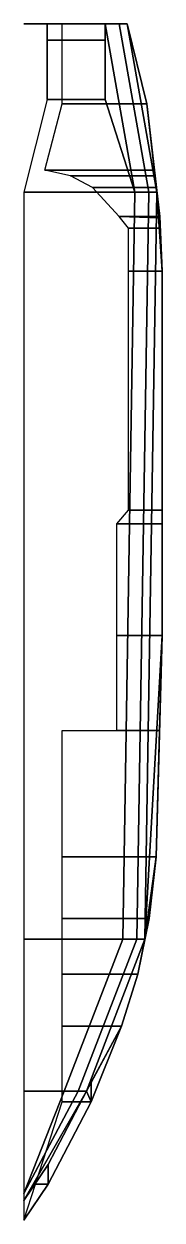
# Model space of a CAD drawing. Extents: x 0 to 1.2, y -5.2 to 5.1.
import ezdxf

# ---------------------------------------------------------------- set-up
doc = ezdxf.new("R2010")
doc.units = 0
doc.layers.add('H2', color=2, linetype='CONTINUOUS')

msp = doc.modelspace()

# ---------------------------------------------------------------- linework, layer by layer
at = {"layer": 'H2'}
for points in [[(0, 5.13, 0.36), (0.89, 5.13, 0.36), (0.89, 5.13, 0.36), (0.33, 5.13, 0.44)], [(0.2, 5.13, -0.03), (0.2, 4.99, -0.03), (0.7, 4.99, -0.03), (0.7, 5.13, -0.03)], [(0.2, 5.13, -0.32), (0.2, 4.99, -0.325), (0.2, 4.99, -0.03), (0.2, 5.13, -0.03)], [(0.89, 5.13), (0.2, 5.13, -0.03), (0.7, 5.13, -0.03), (0.89, 5.13)], [(0.89, 5.13, 0.36), (1.06, 4.44, 0.36), (0.33, 4.44, 0.44), (0.33, 5.13, 0.44)], [(0.7, 5.13, -0.32), (0.956, 3.68, -0.37), (1.076, 3.68, -0.31), (0.82, 5.13, -0.26)], [(0.7, 5.13, -0.32), (0.7, 4.48, -0.342), (0.956, 3.68, -0.37), (0.7, 5.13, -0.32)], [(0.7, 5.13, -0.03), (0.7, 4.99, -0.03), (0.7, 4.99, -0.325), (0.7, 5.13, -0.32)], [(0.89, 5.13), (0.7, 5.13, -0.03), (0.7, 5.13, -0.32), (0.89, 5.13, -0.13)], [(0.89, 5.13, -0.13), (0.7, 5.13, -0.32), (0.82, 5.13, -0.26)], [(0.82, 5.13, -0.26), (1.076, 3.68, -0.31), (1.146, 3.68, -0.18), (0.89, 5.13, -0.13)], [(0.89, 5.13), (1.06, 4.44), (1.06, 4.44, 0.36), (0.89, 5.13, 0.36)], [(0.89, 5.13, -0.13), (0.89, 5.13, -0.13), (1.146, 3.68, -0.18), (1.06, 4.44)], [(0.89, 5.13, -0.13), (0.89, 5.13, -0.13), (1.06, 4.44), (0.89, 5.13)], [(0.2, 4.99, -0.03), (0.2, 4.48, -0.342), (0.7, 4.48, -0.342), (0.7, 4.99, -0.03)], [(0.2, 4.99, -0.325), (0.2, 4.48, -0.342), (0.2, 4.48, -0.342), (0.2, 4.99, -0.03)], [(0.7, 4.99, -0.03), (0.7, 4.48, -0.342), (0.7, 4.48, -0.342), (0.7, 4.99, -0.325)], [(0.2, 4.48, -0.342), (0, 3.68, -0.37), (0.956, 3.68, -0.37), (0.7, 4.48, -0.342)], [(1.06, 4.44, 0.36), (1.125, 3.87, 0.36), (0.18, 3.87, 0.44), (0.33, 4.44, 0.44)], [(1.06, 4.44), (1.146, 3.68), (1.125, 3.87, 0.36), (1.06, 4.44, 0.36)], [(1.06, 4.44), (1.06, 4.44), (1.146, 3.68, -0.18), (1.146, 3.68)], [(1.125, 3.87, 0.36), (1.13, 3.82, 0.36), (0.4, 3.82, 0.433), (0.18, 3.87, 0.44)], [(1.13, 3.82, 0.36), (1.142, 3.72, 0.36), (0.59, 3.72, 0.414), (0.4, 3.82, 0.433)], [(1.146, 3.68), (1.146, 3.68), (1.13, 3.82, 0.36), (1.125, 3.87, 0.36)], [(1.146, 3.68), (1.146, 3.68), (1.142, 3.72, 0.36), (1.13, 3.82, 0.36)], [(1.142, 3.72, 0.36), (1.17, 3.47, 0.36), (0.82, 3.47, 0.393), (0.59, 3.72, 0.414)], [(1.146, 3.68), (1.146, 3.68), (1.17, 3.47, 0.36), (1.142, 3.72, 0.36)], [(0, 3.68, -0.37), (0, -2.76, -0.37), (0.853, -2.76, -0.37), (0.956, 3.68, -0.37)], [(0.956, 3.68, -0.37), (0.853, -2.76, -0.37), (0.973, -2.76, -0.31), (1.076, 3.68, -0.31)], [(1.076, 3.68, -0.31), (0.973, -2.76, -0.31), (1.042, -2.76, -0.18), (1.146, 3.68, -0.18)], [(1.146, 3.68, -0.18), (1.042, -2.76, -0.18), (1.19, -0.14), (1.19, 3)], [(1.146, 3.68), (1.146, 3.68), (1.17, 3.46, 0.36), (1.17, 3.47, 0.36)], [(1.146, 3.68), (1.17, 3.47), (1.174, 3.37, 0.36), (1.17, 3.46, 0.36)], [(1.17, 3.47), (1.17, 3.47), (1.146, 3.68, -0.18), (1.19, 3)], [(1.146, 3.68), (1.146, 3.68), (1.146, 3.68, -0.18), (1.17, 3.47)], [(1.17, 3.46, 0.36), (1.174, 3.37, 0.36), (0.9, 3.37, 0.386), (0.82, 3.47, 0.393)], [(1.17, 3.47, 0.36), (1.17, 3.46, 0.36), (0.82, 3.47, 0.393)], [(1.17, 3.47), (1.19, 3), (1.19, 3, 0.36), (1.174, 3.37, 0.36)], [(1.174, 3.37, 0.36), (1.19, 3, 0.36), (0.9, 3, 0.387), (0.9, 3.37, 0.386)], [(1.19, 3, 0.36), (1.19, 0.94, 0.36), (0.9, 0.94, 0.384), (0.9, 3, 0.387)], [(1.19, 3, 0.36), (1.19, 3, 0.36), (1.19, 3), (1.19, 0.94, 0.36)], [(1.19, 0.94, 0.36), (1.19, 0.94, 0.36), (1.19, 3), (1.19, 0.82, 0.36)], [(1.19, 3), (1.19, -0.14), (1.19, -0.14, 0.36), (1.19, 0.82, 0.36)], [(1.19, 0.94, 0.36), (1.19, 0.82, 0.36), (0.8, 0.82, 0.392), (0.9, 0.94, 0.384)], [(1.19, 0.82, 0.36), (1.19, -0.14, 0.36), (0.8, -0.14, 0.392), (0.8, 0.82, 0.392)], [(1.19, -0.14, 0.36), (1.169, -0.96, 0.36), (0.8, -0.96, 0.386), (0.8, -0.14, 0.392)], [(1.19, -0.14), (1.19, -0.14), (1.042, -2.76, -0.18), (1.14, -2.05)], [(1.19, -0.14), (1.14, -2.05), (1.14, -2.05, 0.38), (1.169, -0.96, 0.36)], [(1.19, -0.14), (1.19, -0.14), (1.169, -0.96, 0.36), (1.19, -0.14, 0.36)], [(1.169, -0.96, 0.36), (1.14, -2.05, 0.38), (0.33, -2.05, 0.45), (0.33, -0.96, 0.42)], [(1.14, -2.05, 0.38), (1.08, -2.58, 0.39), (0.33, -2.58, 0.46), (0.33, -2.05, 0.45)], [(1.08, -2.58), (1.042, -2.76), (1.08, -2.58, 0.39), (1.14, -2.05, 0.38)], [(1.14, -2.05), (1.14, -2.05), (1.042, -2.76, -0.18), (1.08, -2.58)], [(1.14, -2.05), (1.14, -2.05), (1.08, -2.58), (1.14, -2.05, 0.38)], [(1.08, -2.58, 0.39), (0.98, -3.06, 0.4), (0.33, -3.06, 0.46), (0.33, -2.58, 0.46)], [(1.042, -2.76), (0.98, -3.06), (0.98, -3.06, 0.4), (1.08, -2.58, 0.39)], [(1.08, -2.58), (1.08, -2.58), (1.042, -2.76, -0.18), (1.042, -2.76)], [(0, -2.76, -0.37), (0, -4.07, -0.32), (0.348, -4.07, -0.32), (0.853, -2.76, -0.37)], [(0.853, -2.76, -0.37), (0.348, -4.07, -0.32), (0.468, -4.07, -0.26), (0.973, -2.76, -0.31)], [(0.973, -2.76, -0.31), (0.468, -4.07, -0.26), (0.538, -4.07, -0.13), (1.042, -2.76, -0.18)], [(1.042, -2.76, -0.18), (0.538, -4.07, -0.13), (0.84, -3.51), (0.98, -3.06)], [(1.042, -2.76), (1.042, -2.76), (1.042, -2.76, -0.18), (0.98, -3.06)], [(0.98, -3.06, 0.4), (0.84, -3.51, 0.42), (0.33, -3.51, 0.48), (0.33, -3.06, 0.46)], [(0.98, -3.06), (0.84, -3.51), (0.84, -3.51, 0.42), (0.98, -3.06, 0.4)], [(0.84, -3.51, 0.42), (0.58, -4.16, 0.45), (0.33, -4.16, 0.51), (0.33, -3.51, 0.48)], [(0.84, -3.51), (0.84, -3.51), (0.538, -4.07, -0.13), (0.58, -3.99)], [(0.84, -3.51), (0.58, -3.99), (0.58, -4.16, 0.45), (0.84, -3.51, 0.42)], [(0.58, -3.99), (0.538, -4.07), (0.58, -4.16, 0.45)], [(0.58, -3.99), (0.58, -3.99), (0.538, -4.07, -0.13), (0.538, -4.07)], [(0.468, -4.07, -0.26), (0, -4.95, -0.29), (0, -5.01), (0.538, -4.07, -0.13)], [(0.348, -4.07, -0.32), (0, -4.95, -0.29), (0, -4.95, -0.29), (0.468, -4.07, -0.26)], [(0, -4.07, -0.32), (0, -4.95, -0.29), (0, -4.95, -0.29), (0.348, -4.07, -0.32)], [(0.21, -4.7), (0.21, -4.7), (0.538, -4.07, -0.13), (0, -5.01)], [(0.538, -4.07), (0.21, -4.7), (0.21, -4.87, 0.5), (0.58, -4.16, 0.45)], [(0.538, -4.07), (0.538, -4.07), (0.538, -4.07, -0.13), (0.21, -4.7)], [(0.58, -4.16, 0.45), (0.21, -4.87, 0.5), (0.1, -4.87, 0.54), (0.33, -4.16, 0.51)], [(0.21, -4.7), (0, -5.01), (0, -5.18, 0.54), (0.21, -4.87, 0.5)], [(0.21, -4.87, 0.5), (0, -5.18, 0.54), (0, -5.18, 0.54), (0.1, -4.87, 0.54)]]:
    msp.add_3dface(points, dxfattribs=at)

doc.saveas('drawing.dxf')
